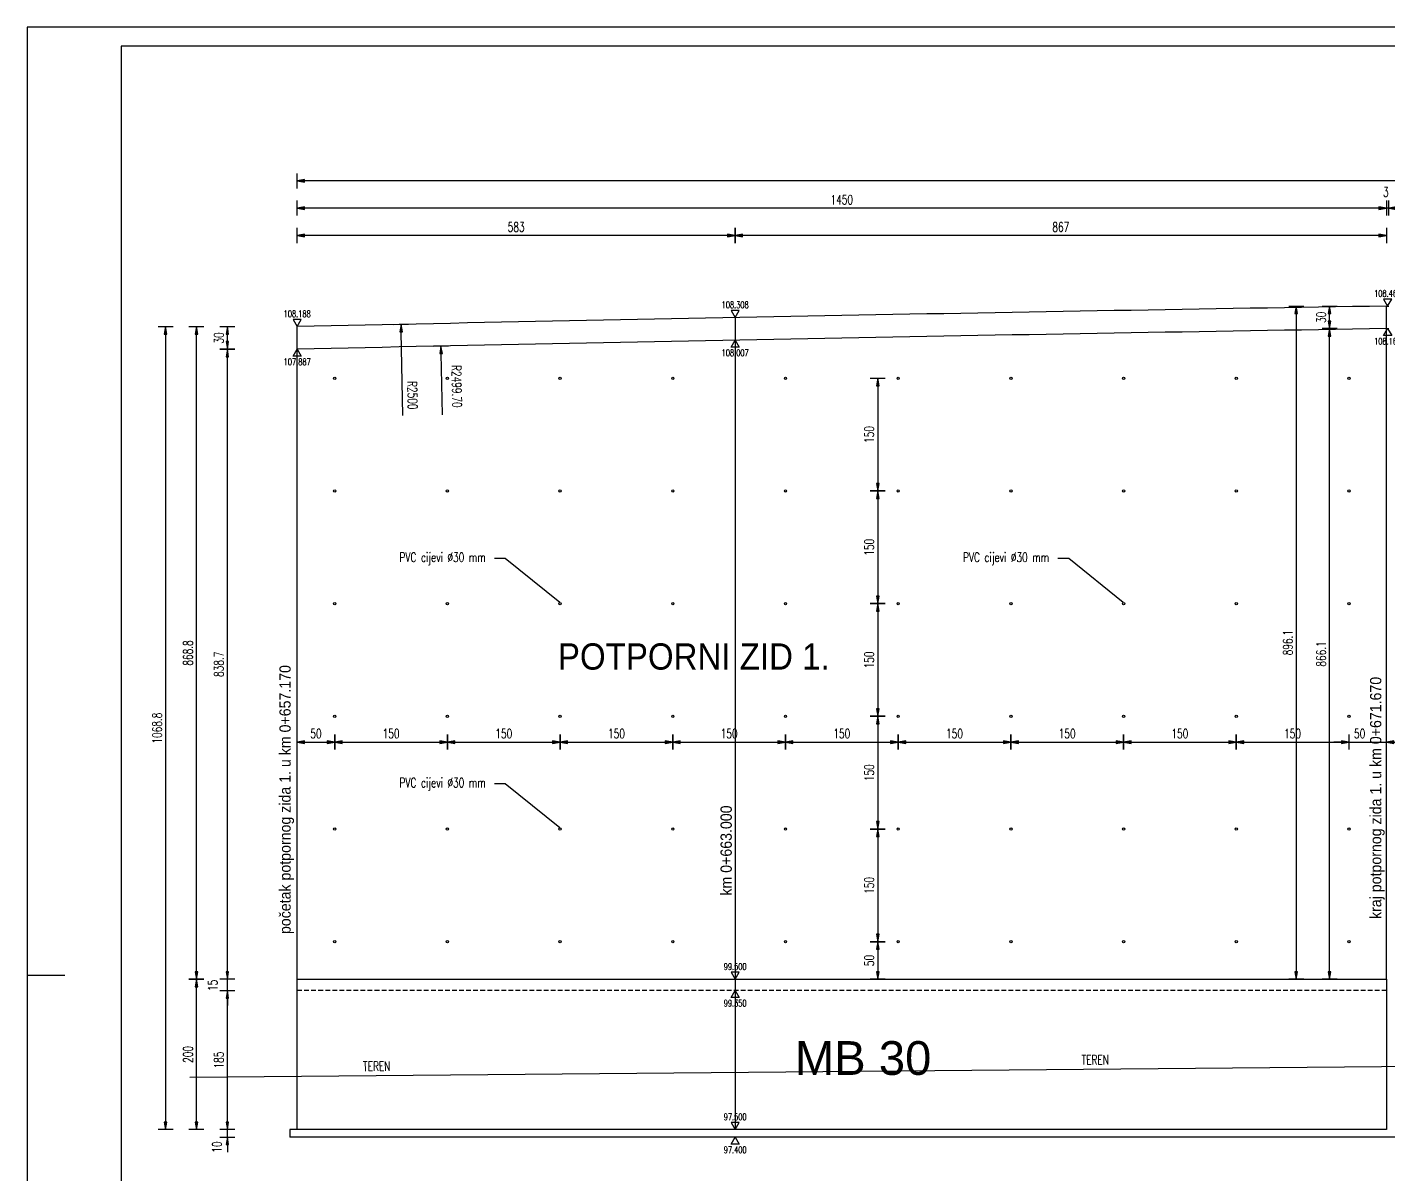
# Model space of a CAD drawing. Extents: x 5880 to 13065, y 60271 to 65757.
# Drawn here: x 5966 to 7778, y 64230 to 65757 of the extents above; entities that cross this region are included whole.
import ezdxf
from ezdxf.enums import TextEntityAlignment as Align

# ---------------------------------------------------------------- set-up
doc = ezdxf.new("R2010")
doc.units = 0
doc.header["$LTSCALE"] = 50
doc.header["$PDMODE"] = 34
doc.header["$PDSIZE"] = 5
doc.linetypes.add('HIDDEN2', pattern=[0.1875, 0.125, -0.0625])
doc.layers.get('DEFPOINTS').update_dxf_attribs({"linetype": 'CONTINUOUS'})
for name, color, linetype in [('BETON', 7, 'CONTINUOUS'), ('BETON TANKO', 40, 'CONTINUOUS'), ('FILE', 8, 'CONTINUOUS'), ('KOTE', 4, 'CONTINUOUS'), ('NEVIDLJIVO', 9, 'HIDDEN2'), ('TANKO', 8, 'CONTINUOUS'), ('TEKST', 7, 'CONTINUOUS')]:
    doc.layers.add(name, color=color, linetype=linetype)
doc.styles.add('KOTE', font='romans.shx', dxfattribs={"width": 0.7})
doc.styles.add('NASLOV', font='ARIAL.TTF')
doc.styles.get("Standard").update_dxf_attribs({"font": 'romans.shx', "width": 0.9})
doc.dimstyles.new('M50', dxfattribs={"dimscale": 100, "dimtxt": 0.125, "dimasz": 0.1, "dimexe": 0.4, "dimexo": 2, "dimgap": 0.05, "dimtad": 1, "dimdec": 1, "dimrnd": 0.01, "dimdsep": 46, "dimtxsty": 'KOTE', "dimblk1": 'S', "dimblk2": 'S', "dimsah": 1, "dimcen": 0.4, "dimdle": 0.4, "dimse1": 1, "dimse2": 1, "dimclrd": 8, "dimclre": 251, "dimclrt": 4, "dimadec": 0, "dimazin": 0, "dimtfac": 1, "dimtdec": 1, "dimtmove": 2, "dimatfit": 3, "dimldrblk": 'S', "dimfxl": 0, "dimtvp": 1, "dimtolj": 1, "dimtzin": 4, "dimarcsym": 0})

# ---------------------------------------------------------------- blocks, each defined once
blk = doc.blocks.new('S')
at = {"layer": 'KOTE', "color": 9}
blk.add_line((0, 1), (0, -1), dxfattribs=at)
blk.add_lwpolyline([(-1, 0.17), (-1, -0.17), (0, 0)], close=True, dxfattribs=at)
at = {"layer": 'KOTE', "color": 9, "linetype": 'ByBlock'}
blk.add_solid([(-1, 0.17), (-1, -0.17), (0, 0)], dxfattribs=at)
blk = doc.blocks.new('*D131')
at = {"layer": 'DEFPOINTS', "color": 0}
for p in [(7775.2, 65516.3), (7775.2, 65385.9), (7778.2, 65386)]:
    blk.add_point(p, dxfattribs=at)
at = {"layer": 'TANKO', "color": 8, "lineweight": -2}
for p, q in [((7765.2, 65516.3), (7755.2, 65516.3)), ((7778.2, 65516.3), (7775.2, 65516.3)), ((7788.2, 65516.3), (7798.2, 65516.3))]:
    blk.add_line(p, q, dxfattribs=at)
at = {"layer": 'TANKO', "color": 8, "lineweight": -2, "xscale": 10, "yscale": 10, "zscale": 10}
blk.add_blockref('S', (7775.2, 65516.3), dxfattribs=at)
at = {"layer": 'TANKO', "color": 8, "lineweight": -2, "xscale": 10, "yscale": 10, "zscale": 10, "rotation": 180}
blk.add_blockref('S', (7778.2, 65516.3), dxfattribs=at)
at = {"layer": 'TANKO', "color": 4, "insert": (7774.4, 65537.8), "char_height": 12.5, "attachment_point": 5, "style": 'KOTE'}
blk.add_mtext('\\A1;3', dxfattribs=at)
blk = doc.blocks.new('*D134')
at = {"layer": 'DEFPOINTS', "color": 0}
for p in [(6325.2, 65516.3), (7775.2, 65385.9), (6325.2, 65358.6)]:
    blk.add_point(p, dxfattribs=at)
at = {"layer": 'TANKO', "color": 8, "lineweight": -2}
blk.add_line((7765.2, 65516.3), (6335.2, 65516.3), dxfattribs=at)
at = {"layer": 'TANKO', "color": 8, "lineweight": -2, "xscale": 10, "yscale": 10, "zscale": 10, "rotation": 180}
blk.add_blockref('S', (6325.2, 65516.3), dxfattribs=at)
at = {"layer": 'TANKO', "color": 8, "lineweight": -2, "xscale": 10, "yscale": 10, "zscale": 10}
blk.add_blockref('S', (7775.2, 65516.3), dxfattribs=at)
at = {"layer": 'TANKO', "color": 4, "insert": (7050.2, 65527.5), "char_height": 12.5, "attachment_point": 5, "style": 'KOTE'}
blk.add_mtext('\\A1;1450', dxfattribs=at)
blk = doc.blocks.new('*D135')
at = {"layer": 'DEFPOINTS', "color": 0}
for p in [(6908.2, 65479.9), (7775.2, 65385.9), (6908.2, 65370.6)]:
    blk.add_point(p, dxfattribs=at)
at = {"layer": 'TANKO', "color": 8, "lineweight": -2}
blk.add_line((7765.2, 65479.9), (6918.2, 65479.9), dxfattribs=at)
at = {"layer": 'TANKO', "color": 8, "lineweight": -2, "xscale": 10, "yscale": 10, "zscale": 10, "rotation": 180}
blk.add_blockref('S', (6908.2, 65479.9), dxfattribs=at)
at = {"layer": 'TANKO', "color": 8, "lineweight": -2, "xscale": 10, "yscale": 10, "zscale": 10}
blk.add_blockref('S', (7775.2, 65479.9), dxfattribs=at)
at = {"layer": 'TANKO', "color": 4, "insert": (7341.7, 65491.2), "char_height": 12.5, "attachment_point": 5, "style": 'KOTE'}
blk.add_mtext('\\A1;867', dxfattribs=at)
blk = doc.blocks.new('*D136')
at = {"layer": 'DEFPOINTS', "color": 0}
for p in [(6325.2, 65479.9), (6325.2, 65358.6), (6908.2, 65370.6)]:
    blk.add_point(p, dxfattribs=at)
at = {"layer": 'TANKO', "color": 8, "lineweight": -2}
blk.add_line((6898.2, 65479.9), (6335.2, 65479.9), dxfattribs=at)
at = {"layer": 'TANKO', "color": 8, "lineweight": -2, "xscale": 10, "yscale": 10, "zscale": 10, "rotation": 180}
blk.add_blockref('S', (6325.2, 65479.9), dxfattribs=at)
at = {"layer": 'TANKO', "color": 8, "lineweight": -2, "xscale": 10, "yscale": 10, "zscale": 10}
blk.add_blockref('S', (6908.2, 65479.9), dxfattribs=at)
at = {"layer": 'TANKO', "color": 4, "insert": (6616.7, 65491.2), "char_height": 12.5, "attachment_point": 5, "style": 'KOTE'}
blk.add_mtext('\\A1;583', dxfattribs=at)
blk = doc.blocks.new('*D137')
at = {"layer": 'DEFPOINTS', "color": 0}
for p in [(6325.2, 65552.6), (11581.2, 65417.8), (6325.2, 65358.6)]:
    blk.add_point(p, dxfattribs=at)
at = {"layer": 'TANKO', "color": 8, "lineweight": -2}
blk.add_line((11571.2, 65552.6), (6335.2, 65552.6), dxfattribs=at)
at = {"layer": 'TANKO', "color": 8, "lineweight": -2, "xscale": 10, "yscale": 10, "zscale": 10, "rotation": 180}
blk.add_blockref('S', (6325.2, 65552.6), dxfattribs=at)
at = {"layer": 'TANKO', "color": 8, "lineweight": -2, "xscale": 10, "yscale": 10, "zscale": 10}
blk.add_blockref('S', (11581.2, 65552.6), dxfattribs=at)
at = {"layer": 'TANKO', "color": 4, "insert": (8953.2, 65563.8), "char_height": 12.5, "attachment_point": 5, "style": 'KOTE'}
blk.add_mtext('\\A1;5256', dxfattribs=at)
blk = doc.blocks.new('GKOT')
at = {"layer": 'TANKO'}
blk.add_lwpolyline([(0, 0), (0.155, 0.268), (-0.155, 0.268)], close=True, dxfattribs=at)
at = {"layer": 'KOTE', "style": 'KOTE', "width": 0.7}
blk.add_attdef('KOTA', text='', height=0.25, dxfattribs=at).set_placement((0, 0.482), align=Align.MIDDLE)
blk = doc.blocks.new('*D138')
at = {"layer": 'DEFPOINTS', "color": 0}
for p in [(6232.3, 64289.9), (6315.2, 64289.9), (6315.2, 64279.9)]:
    blk.add_point(p, dxfattribs=at)
at = {"layer": 'TANKO', "color": 8, "lineweight": -2}
for p, q in [((6232.3, 64299.9), (6232.3, 64309.9)), ((6232.3, 64279.9), (6232.3, 64289.9)), ((6232.3, 64269.9), (6232.3, 64259.9))]:
    blk.add_line(p, q, dxfattribs=at)
at = {"layer": 'TANKO', "color": 8, "lineweight": -2, "xscale": 10, "yscale": 10, "zscale": 10}
for p, rotation in [((6232.3, 64289.9), 270), ((6232.3, 64279.9), 90)]:
    blk.add_blockref('S', p, dxfattribs=dict(at, rotation=rotation))
at = {"layer": 'TANKO', "color": 4, "insert": (6218.4, 64266.5), "char_height": 12.5, "attachment_point": 5, "rotation": 90, "style": 'KOTE'}
blk.add_mtext('\\A1;10', dxfattribs=at)
blk = doc.blocks.new('*D139')
at = {"layer": 'DEFPOINTS', "color": 0}
for p in [(6232.3, 64474.9), (6325.2, 64474.9), (6315.2, 64289.9)]:
    blk.add_point(p, dxfattribs=at)
at = {"layer": 'TANKO', "color": 8, "lineweight": -2}
blk.add_line((6232.3, 64299.9), (6232.3, 64464.9), dxfattribs=at)
at = {"layer": 'TANKO', "color": 8, "lineweight": -2, "xscale": 10, "yscale": 10, "zscale": 10}
for p, rotation in [((6232.3, 64474.9), 90), ((6232.3, 64289.9), 270)]:
    blk.add_blockref('S', p, dxfattribs=dict(at, rotation=rotation))
at = {"layer": 'TANKO', "color": 4, "insert": (6221, 64382.4), "char_height": 12.5, "attachment_point": 5, "rotation": 90, "style": 'KOTE'}
blk.add_mtext('\\A1;185', dxfattribs=at)
blk = doc.blocks.new('*D140')
at = {"layer": 'DEFPOINTS', "color": 0}
for p in [(6232.3, 64489.9), (6325.2, 64489.9), (6325.2, 64474.9)]:
    blk.add_point(p, dxfattribs=at)
at = {"layer": 'TANKO', "color": 8, "lineweight": -2}
for p, q in [((6232.3, 64499.9), (6232.3, 64509.9)), ((6232.3, 64474.9), (6232.3, 64489.9)), ((6232.3, 64464.9), (6232.3, 64454.9))]:
    blk.add_line(p, q, dxfattribs=at)
at = {"layer": 'TANKO', "color": 8, "lineweight": -2, "xscale": 10, "yscale": 10, "zscale": 10}
for p, rotation in [((6232.3, 64489.9), 270), ((6232.3, 64474.9), 90)]:
    blk.add_blockref('S', p, dxfattribs=dict(at, rotation=rotation))
at = {"layer": 'TANKO', "color": 4, "insert": (6212.8, 64481.7), "char_height": 12.5, "attachment_point": 5, "rotation": 90, "style": 'KOTE'}
blk.add_mtext('\\A1;15', dxfattribs=at)
blk = doc.blocks.new('*D141')
at = {"layer": 'DEFPOINTS', "color": 0}
for p in [(6232.3, 65328.6), (6325.2, 65328.6), (6325.2, 64489.9)]:
    blk.add_point(p, dxfattribs=at)
at = {"layer": 'TANKO', "color": 8, "lineweight": -2}
blk.add_line((6232.3, 64499.9), (6232.3, 65318.6), dxfattribs=at)
at = {"layer": 'TANKO', "color": 8, "lineweight": -2, "xscale": 10, "yscale": 10, "zscale": 10}
for p, rotation in [((6232.3, 65328.6), 90), ((6232.3, 64489.9), 270)]:
    blk.add_blockref('S', p, dxfattribs=dict(at, rotation=rotation))
at = {"layer": 'TANKO', "color": 4, "insert": (6221, 64909.2), "char_height": 12.5, "attachment_point": 5, "rotation": 90, "style": 'KOTE'}
blk.add_mtext('\\A1;838.7', dxfattribs=at)
blk = doc.blocks.new('*D142')
at = {"layer": 'DEFPOINTS', "color": 0}
for p in [(6232.3, 65358.6), (6325.2, 65358.6), (6325.2, 65328.6)]:
    blk.add_point(p, dxfattribs=at)
at = {"layer": 'TANKO', "color": 8, "lineweight": -2}
blk.add_line((6232.3, 65338.6), (6232.3, 65348.6), dxfattribs=at)
at = {"layer": 'TANKO', "color": 8, "lineweight": -2, "xscale": 10, "yscale": 10, "zscale": 10}
for p, rotation in [((6232.3, 65358.6), 90), ((6232.3, 65328.6), 270)]:
    blk.add_blockref('S', p, dxfattribs=dict(at, rotation=rotation))
at = {"layer": 'TANKO', "color": 4, "insert": (6221, 65343.6), "char_height": 12.5, "attachment_point": 5, "rotation": 90, "style": 'KOTE'}
blk.add_mtext('\\A1;30', dxfattribs=at)
blk = doc.blocks.new('*D143')
at = {"layer": 'DEFPOINTS', "color": 0}
for p in [(6191.2, 64489.9), (6325.2, 64489.9), (6315.2, 64289.9)]:
    blk.add_point(p, dxfattribs=at)
at = {"layer": 'TANKO', "color": 8, "lineweight": -2}
blk.add_line((6191.2, 64299.9), (6191.2, 64479.9), dxfattribs=at)
at = {"layer": 'TANKO', "color": 8, "lineweight": -2, "xscale": 10, "yscale": 10, "zscale": 10}
for p, rotation in [((6191.2, 64489.9), 90), ((6191.2, 64289.9), 270)]:
    blk.add_blockref('S', p, dxfattribs=dict(at, rotation=rotation))
at = {"layer": 'TANKO', "color": 4, "insert": (6179.9, 64389.9), "char_height": 12.5, "attachment_point": 5, "rotation": 90, "style": 'KOTE'}
blk.add_mtext('\\A1;200', dxfattribs=at)
blk = doc.blocks.new('*D144')
at = {"layer": 'DEFPOINTS', "color": 0}
for p in [(6191.2, 65358.6), (6325.2, 65358.6), (6325.2, 64489.9)]:
    blk.add_point(p, dxfattribs=at)
at = {"layer": 'TANKO', "color": 8, "lineweight": -2}
blk.add_line((6191.2, 64499.9), (6191.2, 65348.6), dxfattribs=at)
at = {"layer": 'TANKO', "color": 8, "lineweight": -2, "xscale": 10, "yscale": 10, "zscale": 10}
for p, rotation in [((6191.2, 65358.6), 90), ((6191.2, 64489.9), 270)]:
    blk.add_blockref('S', p, dxfattribs=dict(at, rotation=rotation))
at = {"layer": 'TANKO', "color": 4, "insert": (6179.9, 64924.2), "char_height": 12.5, "attachment_point": 5, "rotation": 90, "style": 'KOTE'}
blk.add_mtext('\\A1;868.8', dxfattribs=at)
blk = doc.blocks.new('*D145')
at = {"layer": 'DEFPOINTS', "color": 0}
for p in [(6325.2, 65358.6), (6150.1, 64289.9), (6315.2, 64289.9)]:
    blk.add_point(p, dxfattribs=at)
at = {"layer": 'TANKO', "color": 8, "lineweight": -2}
blk.add_line((6150.1, 65348.6), (6150.1, 64299.9), dxfattribs=at)
at = {"layer": 'TANKO', "color": 8, "lineweight": -2, "xscale": 10, "yscale": 10, "zscale": 10}
for p, rotation in [((6150.1, 65358.6), 90), ((6150.1, 64289.9), 270)]:
    blk.add_blockref('S', p, dxfattribs=dict(at, rotation=rotation))
at = {"layer": 'TANKO', "color": 4, "insert": (6138.9, 64824.2), "char_height": 12.5, "attachment_point": 5, "rotation": 90, "style": 'KOTE'}
blk.add_mtext('\\A1;1068.8', dxfattribs=at)
blk = doc.blocks.new('*D146')
at = {"layer": 'DEFPOINTS', "color": 0}
for p in [(7699.4, 65355.9), (7775.2, 65355.9), (7775.2, 64489.9)]:
    blk.add_point(p, dxfattribs=at)
at = {"layer": 'TANKO', "color": 8, "lineweight": -2}
blk.add_line((7699.4, 64499.9), (7699.4, 65345.9), dxfattribs=at)
at = {"layer": 'TANKO', "color": 8, "lineweight": -2, "xscale": 10, "yscale": 10, "zscale": 10}
for p, rotation in [((7699.4, 65355.9), 90), ((7699.4, 64489.9), 270)]:
    blk.add_blockref('S', p, dxfattribs=dict(at, rotation=rotation))
at = {"layer": 'TANKO', "color": 4, "insert": (7688.2, 64922.9), "char_height": 12.5, "attachment_point": 5, "rotation": 90, "style": 'KOTE'}
blk.add_mtext('\\A1;866.1', dxfattribs=at)
blk = doc.blocks.new('*D147')
at = {"layer": 'DEFPOINTS', "color": 0}
for p in [(7699.4, 65385.9), (7775.2, 65385.9), (7775.2, 65355.9)]:
    blk.add_point(p, dxfattribs=at)
at = {"layer": 'TANKO', "color": 8, "lineweight": -2}
blk.add_line((7699.4, 65365.9), (7699.4, 65375.9), dxfattribs=at)
at = {"layer": 'TANKO', "color": 8, "lineweight": -2, "xscale": 10, "yscale": 10, "zscale": 10}
for p, rotation in [((7699.4, 65385.9), 90), ((7699.4, 65355.9), 270)]:
    blk.add_blockref('S', p, dxfattribs=dict(at, rotation=rotation))
at = {"layer": 'TANKO', "color": 4, "insert": (7688.2, 65370.9), "char_height": 12.5, "attachment_point": 5, "rotation": 90, "style": 'KOTE'}
blk.add_mtext('\\A1;30', dxfattribs=at)
blk = doc.blocks.new('*D148')
at = {"layer": 'DEFPOINTS', "color": 0}
for p in [(7775.2, 65385.9), (7655.1, 64489.9), (7775.2, 64489.9)]:
    blk.add_point(p, dxfattribs=at)
at = {"layer": 'TANKO', "color": 8, "lineweight": -2}
blk.add_line((7655.1, 65375.9), (7655.1, 64499.9), dxfattribs=at)
at = {"layer": 'TANKO', "color": 8, "lineweight": -2, "xscale": 10, "yscale": 10, "zscale": 10}
for p, rotation in [((7655.1, 65385.9), 90), ((7655.1, 64489.9), 270)]:
    blk.add_blockref('S', p, dxfattribs=dict(at, rotation=rotation))
at = {"layer": 'TANKO', "color": 4, "insert": (7643.8, 64937.9), "char_height": 12.5, "attachment_point": 5, "rotation": 90, "style": 'KOTE'}
blk.add_mtext('\\A1;896.1', dxfattribs=at)
blk = doc.blocks.new('dKOT')
at = {"layer": 'TANKO'}
blk.add_lwpolyline([(0, 0), (0.155, -0.268), (-0.155, -0.268)], close=True, dxfattribs=at)
at = {"layer": 'KOTE', "style": 'KOTE', "width": 0.7}
blk.add_attdef('KOTA', text='', height=0.25, dxfattribs=at).set_placement((0, -0.482), align=Align.MIDDLE)
blk = doc.blocks.new('*D616')
at = {"layer": 'DEFPOINTS', "color": 0}
for p in [(7123.7, 65289.9), (7098, 65139.9), (7123.7, 65139.9)]:
    blk.add_point(p, dxfattribs=at)
at = {"layer": 'TANKO', "color": 8, "lineweight": -2}
blk.add_line((7098, 65279.9), (7098, 65149.9), dxfattribs=at)
at = {"layer": 'TANKO', "color": 8, "lineweight": -2, "xscale": 10, "yscale": 10, "zscale": 10}
for p, rotation in [((7098, 65289.9), 90), ((7098, 65139.9), 270)]:
    blk.add_blockref('S', p, dxfattribs=dict(at, rotation=rotation))
at = {"layer": 'TANKO', "color": 4, "insert": (7086.7, 65214.9), "char_height": 12.5, "attachment_point": 5, "rotation": 90, "style": 'KOTE'}
blk.add_mtext('\\A1;150', dxfattribs=at)
blk = doc.blocks.new('*D617')
at = {"layer": 'DEFPOINTS', "color": 0}
for p in [(7123.7, 65139.9), (7098, 64989.9), (7123.7, 64989.9)]:
    blk.add_point(p, dxfattribs=at)
at = {"layer": 'TANKO', "color": 8, "lineweight": -2}
blk.add_line((7098, 65129.9), (7098, 64999.9), dxfattribs=at)
at = {"layer": 'TANKO', "color": 8, "lineweight": -2, "xscale": 10, "yscale": 10, "zscale": 10}
for p, rotation in [((7098, 65139.9), 90), ((7098, 64989.9), 270)]:
    blk.add_blockref('S', p, dxfattribs=dict(at, rotation=rotation))
at = {"layer": 'TANKO', "color": 4, "insert": (7086.7, 65064.9), "char_height": 12.5, "attachment_point": 5, "rotation": 90, "style": 'KOTE'}
blk.add_mtext('\\A1;150', dxfattribs=at)
blk = doc.blocks.new('*D618')
at = {"layer": 'DEFPOINTS', "color": 0}
for p in [(7123.7, 64989.9), (7098, 64839.9), (7123.7, 64839.9)]:
    blk.add_point(p, dxfattribs=at)
at = {"layer": 'TANKO', "color": 8, "lineweight": -2}
blk.add_line((7098, 64979.9), (7098, 64849.9), dxfattribs=at)
at = {"layer": 'TANKO', "color": 8, "lineweight": -2, "xscale": 10, "yscale": 10, "zscale": 10}
for p, rotation in [((7098, 64989.9), 90), ((7098, 64839.9), 270)]:
    blk.add_blockref('S', p, dxfattribs=dict(at, rotation=rotation))
at = {"layer": 'TANKO', "color": 4, "insert": (7086.7, 64914.9), "char_height": 12.5, "attachment_point": 5, "rotation": 90, "style": 'KOTE'}
blk.add_mtext('\\A1;150', dxfattribs=at)
blk = doc.blocks.new('*D619')
at = {"layer": 'DEFPOINTS', "color": 0}
for p in [(7123.7, 64839.9), (7098, 64689.9), (7123.7, 64689.9)]:
    blk.add_point(p, dxfattribs=at)
at = {"layer": 'TANKO', "color": 8, "lineweight": -2}
blk.add_line((7098, 64829.9), (7098, 64699.9), dxfattribs=at)
at = {"layer": 'TANKO', "color": 8, "lineweight": -2, "xscale": 10, "yscale": 10, "zscale": 10}
for p, rotation in [((7098, 64839.9), 90), ((7098, 64689.9), 270)]:
    blk.add_blockref('S', p, dxfattribs=dict(at, rotation=rotation))
at = {"layer": 'TANKO', "color": 4, "insert": (7086.7, 64764.9), "char_height": 12.5, "attachment_point": 5, "rotation": 90, "style": 'KOTE'}
blk.add_mtext('\\A1;150', dxfattribs=at)
blk = doc.blocks.new('*D620')
at = {"layer": 'DEFPOINTS', "color": 0}
for p in [(7123.7, 64689.9), (7098, 64539.9), (7123.7, 64539.9)]:
    blk.add_point(p, dxfattribs=at)
at = {"layer": 'TANKO', "color": 8, "lineweight": -2}
blk.add_line((7098, 64679.9), (7098, 64549.9), dxfattribs=at)
at = {"layer": 'TANKO', "color": 8, "lineweight": -2, "xscale": 10, "yscale": 10, "zscale": 10}
for p, rotation in [((7098, 64689.9), 90), ((7098, 64539.9), 270)]:
    blk.add_blockref('S', p, dxfattribs=dict(at, rotation=rotation))
at = {"layer": 'TANKO', "color": 4, "insert": (7086.7, 64614.9), "char_height": 12.5, "attachment_point": 5, "rotation": 90, "style": 'KOTE'}
blk.add_mtext('\\A1;150', dxfattribs=at)
blk = doc.blocks.new('*D621')
at = {"layer": 'DEFPOINTS', "color": 0}
for p in [(7123.7, 64539.9), (7098, 64489.9), (7123.7, 64489.9)]:
    blk.add_point(p, dxfattribs=at)
at = {"layer": 'TANKO', "color": 8, "lineweight": -2}
blk.add_line((7098, 64529.9), (7098, 64499.9), dxfattribs=at)
at = {"layer": 'TANKO', "color": 8, "lineweight": -2, "xscale": 10, "yscale": 10, "zscale": 10}
for p, rotation in [((7098, 64539.9), 90), ((7098, 64489.9), 270)]:
    blk.add_blockref('S', p, dxfattribs=dict(at, rotation=rotation))
at = {"layer": 'TANKO', "color": 4, "insert": (7086.7, 64514.9), "char_height": 12.5, "attachment_point": 5, "rotation": 90, "style": 'KOTE'}
blk.add_mtext('\\A1;50', dxfattribs=at)
blk = doc.blocks.new('*D622')
at = {"layer": 'DEFPOINTS', "color": 0}
for p in [(6375.2, 64838.4), (6325.2, 64826.6), (6375.2, 64805.6)]:
    blk.add_point(p, dxfattribs=at)
at = {"layer": 'TANKO', "color": 8, "lineweight": -2}
blk.add_line((6335.2, 64805.6), (6365.2, 64805.6), dxfattribs=at)
at = {"layer": 'TANKO', "color": 8, "lineweight": -2, "xscale": 10, "yscale": 10, "zscale": 10, "rotation": 180}
blk.add_blockref('S', (6325.2, 64805.6), dxfattribs=at)
at = {"layer": 'TANKO', "color": 8, "lineweight": -2, "xscale": 10, "yscale": 10, "zscale": 10}
blk.add_blockref('S', (6375.2, 64805.6), dxfattribs=at)
at = {"layer": 'TANKO', "color": 4, "insert": (6350.2, 64816.9), "char_height": 12.5, "attachment_point": 5, "style": 'KOTE'}
blk.add_mtext('\\A1;50', dxfattribs=at)
blk = doc.blocks.new('*D623')
at = {"layer": 'DEFPOINTS', "color": 0}
for p in [(6375.2, 64838.4), (6525.2, 64838.4), (6525.2, 64805.6)]:
    blk.add_point(p, dxfattribs=at)
at = {"layer": 'TANKO', "color": 8, "lineweight": -2}
blk.add_line((6385.2, 64805.6), (6515.2, 64805.6), dxfattribs=at)
at = {"layer": 'TANKO', "color": 8, "lineweight": -2, "xscale": 10, "yscale": 10, "zscale": 10, "rotation": 180}
blk.add_blockref('S', (6375.2, 64805.6), dxfattribs=at)
at = {"layer": 'TANKO', "color": 8, "lineweight": -2, "xscale": 10, "yscale": 10, "zscale": 10}
blk.add_blockref('S', (6525.2, 64805.6), dxfattribs=at)
at = {"layer": 'TANKO', "color": 4, "insert": (6450.2, 64816.9), "char_height": 12.5, "attachment_point": 5, "style": 'KOTE'}
blk.add_mtext('\\A1;150', dxfattribs=at)
blk = doc.blocks.new('*D624')
at = {"layer": 'DEFPOINTS', "color": 0}
for p in [(6525.2, 64838.4), (6675.2, 64838.4), (6675.2, 64805.6)]:
    blk.add_point(p, dxfattribs=at)
at = {"layer": 'TANKO', "color": 8, "lineweight": -2}
blk.add_line((6535.2, 64805.6), (6665.2, 64805.6), dxfattribs=at)
at = {"layer": 'TANKO', "color": 8, "lineweight": -2, "xscale": 10, "yscale": 10, "zscale": 10, "rotation": 180}
blk.add_blockref('S', (6525.2, 64805.6), dxfattribs=at)
at = {"layer": 'TANKO', "color": 8, "lineweight": -2, "xscale": 10, "yscale": 10, "zscale": 10}
blk.add_blockref('S', (6675.2, 64805.6), dxfattribs=at)
at = {"layer": 'TANKO', "color": 4, "insert": (6600.2, 64816.9), "char_height": 12.5, "attachment_point": 5, "style": 'KOTE'}
blk.add_mtext('\\A1;150', dxfattribs=at)
blk = doc.blocks.new('*D625')
at = {"layer": 'DEFPOINTS', "color": 0}
for p in [(6675.2, 64838.4), (6825.2, 64838.4), (6825.2, 64805.6)]:
    blk.add_point(p, dxfattribs=at)
at = {"layer": 'TANKO', "color": 8, "lineweight": -2}
blk.add_line((6685.2, 64805.6), (6815.2, 64805.6), dxfattribs=at)
at = {"layer": 'TANKO', "color": 8, "lineweight": -2, "xscale": 10, "yscale": 10, "zscale": 10, "rotation": 180}
blk.add_blockref('S', (6675.2, 64805.6), dxfattribs=at)
at = {"layer": 'TANKO', "color": 8, "lineweight": -2, "xscale": 10, "yscale": 10, "zscale": 10}
blk.add_blockref('S', (6825.2, 64805.6), dxfattribs=at)
at = {"layer": 'TANKO', "color": 4, "insert": (6750.2, 64816.9), "char_height": 12.5, "attachment_point": 5, "style": 'KOTE'}
blk.add_mtext('\\A1;150', dxfattribs=at)
blk = doc.blocks.new('*D626')
at = {"layer": 'DEFPOINTS', "color": 0}
for p in [(6825.2, 64838.4), (6975.2, 64838.4), (6975.2, 64805.6)]:
    blk.add_point(p, dxfattribs=at)
at = {"layer": 'TANKO', "color": 8, "lineweight": -2}
blk.add_line((6835.2, 64805.6), (6965.2, 64805.6), dxfattribs=at)
at = {"layer": 'TANKO', "color": 8, "lineweight": -2, "xscale": 10, "yscale": 10, "zscale": 10, "rotation": 180}
blk.add_blockref('S', (6825.2, 64805.6), dxfattribs=at)
at = {"layer": 'TANKO', "color": 8, "lineweight": -2, "xscale": 10, "yscale": 10, "zscale": 10}
blk.add_blockref('S', (6975.2, 64805.6), dxfattribs=at)
at = {"layer": 'TANKO', "color": 4, "insert": (6900.2, 64816.9), "char_height": 12.5, "attachment_point": 5, "style": 'KOTE'}
blk.add_mtext('\\A1;150', dxfattribs=at)
blk = doc.blocks.new('*D627')
at = {"layer": 'DEFPOINTS', "color": 0}
for p in [(6975.2, 64838.4), (7125.2, 64838.4), (7125.2, 64805.6)]:
    blk.add_point(p, dxfattribs=at)
at = {"layer": 'TANKO', "color": 8, "lineweight": -2}
blk.add_line((6985.2, 64805.6), (7115.2, 64805.6), dxfattribs=at)
at = {"layer": 'TANKO', "color": 8, "lineweight": -2, "xscale": 10, "yscale": 10, "zscale": 10, "rotation": 180}
blk.add_blockref('S', (6975.2, 64805.6), dxfattribs=at)
at = {"layer": 'TANKO', "color": 8, "lineweight": -2, "xscale": 10, "yscale": 10, "zscale": 10}
blk.add_blockref('S', (7125.2, 64805.6), dxfattribs=at)
at = {"layer": 'TANKO', "color": 4, "insert": (7050.2, 64816.9), "char_height": 12.5, "attachment_point": 5, "style": 'KOTE'}
blk.add_mtext('\\A1;150', dxfattribs=at)
blk = doc.blocks.new('*D628')
at = {"layer": 'DEFPOINTS', "color": 0}
for p in [(7125.2, 64838.4), (7275.2, 64838.4), (7275.2, 64805.6)]:
    blk.add_point(p, dxfattribs=at)
at = {"layer": 'TANKO', "color": 8, "lineweight": -2}
blk.add_line((7135.2, 64805.6), (7265.2, 64805.6), dxfattribs=at)
at = {"layer": 'TANKO', "color": 8, "lineweight": -2, "xscale": 10, "yscale": 10, "zscale": 10, "rotation": 180}
blk.add_blockref('S', (7125.2, 64805.6), dxfattribs=at)
at = {"layer": 'TANKO', "color": 8, "lineweight": -2, "xscale": 10, "yscale": 10, "zscale": 10}
blk.add_blockref('S', (7275.2, 64805.6), dxfattribs=at)
at = {"layer": 'TANKO', "color": 4, "insert": (7200.2, 64816.9), "char_height": 12.5, "attachment_point": 5, "style": 'KOTE'}
blk.add_mtext('\\A1;150', dxfattribs=at)
blk = doc.blocks.new('*D629')
at = {"layer": 'DEFPOINTS', "color": 0}
for p in [(7275.2, 64838.4), (7425.2, 64838.4), (7425.2, 64805.6)]:
    blk.add_point(p, dxfattribs=at)
at = {"layer": 'TANKO', "color": 8, "lineweight": -2}
blk.add_line((7285.2, 64805.6), (7415.2, 64805.6), dxfattribs=at)
at = {"layer": 'TANKO', "color": 8, "lineweight": -2, "xscale": 10, "yscale": 10, "zscale": 10, "rotation": 180}
blk.add_blockref('S', (7275.2, 64805.6), dxfattribs=at)
at = {"layer": 'TANKO', "color": 8, "lineweight": -2, "xscale": 10, "yscale": 10, "zscale": 10}
blk.add_blockref('S', (7425.2, 64805.6), dxfattribs=at)
at = {"layer": 'TANKO', "color": 4, "insert": (7350.2, 64816.9), "char_height": 12.5, "attachment_point": 5, "style": 'KOTE'}
blk.add_mtext('\\A1;150', dxfattribs=at)
blk = doc.blocks.new('*D630')
at = {"layer": 'DEFPOINTS', "color": 0}
for p in [(7425.2, 64838.4), (7575.2, 64838.4), (7575.2, 64805.6)]:
    blk.add_point(p, dxfattribs=at)
at = {"layer": 'TANKO', "color": 8, "lineweight": -2}
blk.add_line((7435.2, 64805.6), (7565.2, 64805.6), dxfattribs=at)
at = {"layer": 'TANKO', "color": 8, "lineweight": -2, "xscale": 10, "yscale": 10, "zscale": 10, "rotation": 180}
blk.add_blockref('S', (7425.2, 64805.6), dxfattribs=at)
at = {"layer": 'TANKO', "color": 8, "lineweight": -2, "xscale": 10, "yscale": 10, "zscale": 10}
blk.add_blockref('S', (7575.2, 64805.6), dxfattribs=at)
at = {"layer": 'TANKO', "color": 4, "insert": (7500.2, 64816.9), "char_height": 12.5, "attachment_point": 5, "style": 'KOTE'}
blk.add_mtext('\\A1;150', dxfattribs=at)
blk = doc.blocks.new('*D631')
at = {"layer": 'DEFPOINTS', "color": 0}
for p in [(7575.2, 64838.4), (7725.2, 64838.4), (7725.2, 64805.6)]:
    blk.add_point(p, dxfattribs=at)
at = {"layer": 'TANKO', "color": 8, "lineweight": -2}
blk.add_line((7585.2, 64805.6), (7715.2, 64805.6), dxfattribs=at)
at = {"layer": 'TANKO', "color": 8, "lineweight": -2, "xscale": 10, "yscale": 10, "zscale": 10, "rotation": 180}
blk.add_blockref('S', (7575.2, 64805.6), dxfattribs=at)
at = {"layer": 'TANKO', "color": 8, "lineweight": -2, "xscale": 10, "yscale": 10, "zscale": 10}
blk.add_blockref('S', (7725.2, 64805.6), dxfattribs=at)
at = {"layer": 'TANKO', "color": 4, "insert": (7650.2, 64816.9), "char_height": 12.5, "attachment_point": 5, "style": 'KOTE'}
blk.add_mtext('\\A1;150', dxfattribs=at)
blk = doc.blocks.new('*D632')
at = {"layer": 'DEFPOINTS', "color": 0}
for p in [(7725.2, 64838.4), (7775.2, 64824.7), (7775.2, 64805.6)]:
    blk.add_point(p, dxfattribs=at)
at = {"layer": 'TANKO', "color": 8, "lineweight": -2}
for p, q in [((7715.2, 64805.6), (7705.2, 64805.6)), ((7725.2, 64805.6), (7775.2, 64805.6)), ((7785.2, 64805.6), (7795.2, 64805.6))]:
    blk.add_line(p, q, dxfattribs=at)
at = {"layer": 'TANKO', "color": 8, "lineweight": -2, "xscale": 10, "yscale": 10, "zscale": 10}
blk.add_blockref('S', (7725.2, 64805.6), dxfattribs=at)
at = {"layer": 'TANKO', "color": 8, "lineweight": -2, "xscale": 10, "yscale": 10, "zscale": 10, "rotation": 180}
blk.add_blockref('S', (7775.2, 64805.6), dxfattribs=at)
at = {"layer": 'TANKO', "color": 4, "insert": (7739.5, 64816.9), "char_height": 12.5, "attachment_point": 5, "style": 'KOTE'}
blk.add_mtext('\\A1;50', dxfattribs=at)

msp = doc.modelspace()

# ---------------------------------------------------------------- linework, layer by layer
at = {"layer": 'BETON'}
for p, q in [((7775.25, 64489.86), (7775.25, 65385.93)), ((6325.24, 64489.86), (6325.24, 65358.61))]:
    msp.add_line(p, q, dxfattribs=at)
at = {"layer": 'BETON', "color": 84}
msp.add_line((6182.24, 64359.67), (10020.25, 64394), dxfattribs=at)
at = {"layer": 'BETON'}
for points in [[(5965.91, 63020.31), (13065.28, 63020.31), (13065.28, 65757.1), (5965.91, 65757.1)], [(6090.91, 63045.31), (13040.28, 63045.31), (13040.28, 65732.1), (6090.91, 65732.1)], [(7775.25, 64289.86), (6325.24, 64289.86), (6325.24, 64489.86), (7775.25, 64489.86)]]:
    msp.add_lwpolyline(points, close=True, dxfattribs=at)
for centre, radius, start, end in [((11756.36, -184405.52), 249823.17, 90.9130922, 91.2456998), ((11755.78, -184377.06), 249764.7, 90.9131725, 91.245858)]:
    msp.add_arc(centre, radius, start, end, dxfattribs=at)
at = {"layer": 'BETON TANKO'}
for p, q in [((6325.24, 64289.86), (6315.24, 64289.86)), ((6315.24, 64289.86), (6315.24, 64279.86)), ((11581.25, 64279.86), (6315.24, 64279.86))]:
    msp.add_line(p, q, dxfattribs=at)
at = {"layer": 'FILE'}
msp.add_line((5965.91, 64495.31), (6015.91, 64495.31), dxfattribs=at)
at = {"layer": 'NEVIDLJIVO'}
msp.add_line((7775.25, 64474.86), (6325.24, 64474.86), dxfattribs=at)
at = {"layer": 'TANKO'}
for p, q in [((7775.23, 65385.93), (7778.25, 65385.98)), ((6908.24, 65370.61), (6908.24, 64289.86)), ((7775.23, 65355.93), (7778.25, 65355.98)), ((6602.2, 65049.89), (6587.69, 65049.89)), ((6674.8, 64991.29), (6602.2, 65049.89)), ((7352.2, 65049.89), (7337.69, 65049.89)), ((7424.8, 64991.29), (7352.2, 65049.89)), ((6602.2, 64749.89), (6587.69, 64749.89)), ((6674.8, 64691.29), (6602.2, 64749.89))]:
    msp.add_line(p, q, dxfattribs=at)
at = {"layer": 'TANKO', "color": 8}
for p, q in [((6466.05, 65240.27), (6463.69, 65351.58)), ((6518.55, 65241.39), (6516.84, 65322.7))]:
    msp.add_line(p, q, dxfattribs=at)
at = {"layer": 'TANKO'}
for centre in [(6375.24, 65289.86), (6525.24, 65289.86), (6675.24, 65289.86), (6825.24, 65289.86), (6975.24, 65289.86), (7125.24, 65289.86), (7275.24, 65289.86), (7425.24, 65289.86), (7575.24, 65289.86), (7725.24, 65289.86), (6375.24, 65139.86), (6525.24, 65139.86), (6675.24, 65139.86), (6825.24, 65139.86), (6975.24, 65139.86), (7125.24, 65139.86), (7275.24, 65139.86), (7425.24, 65139.86), (7575.24, 65139.86), (7725.24, 65139.86), (6375.24, 64989.86), (6525.24, 64989.86), (6675.24, 64989.86), (6825.24, 64989.86), (6975.24, 64989.86), (7125.24, 64989.86), (7275.24, 64989.86), (7425.24, 64989.86), (7575.24, 64989.86), (7725.24, 64989.86), (6375.24, 64839.86), (6525.24, 64839.86), (6675.24, 64839.86), (6825.24, 64839.86), (6975.24, 64839.86), (7125.24, 64839.86), (7275.24, 64839.86), (7425.24, 64839.86), (7575.24, 64839.86), (7725.24, 64839.86), (6375.24, 64689.86), (6525.24, 64689.86), (6675.24, 64689.86), (6825.24, 64689.86), (6975.24, 64689.86), (7125.24, 64689.86), (7275.24, 64689.86), (7425.24, 64689.86), (7575.24, 64689.86), (7725.24, 64689.86), (6375.24, 64539.86), (6525.24, 64539.86), (6675.24, 64539.86), (6825.24, 64539.86), (6975.24, 64539.86), (7125.24, 64539.86), (7275.24, 64539.86), (7425.24, 64539.86), (7575.24, 64539.86), (7725.24, 64539.86)]:
    msp.add_circle(centre, 1.5, dxfattribs=at)

# ---------------------------------------------------------------- block references
at = {"layer": 'TANKO', "xscale": 35, "yscale": 35, "zscale": 35}
for name, p, values in [('GKOT', (7776.74, 65385.96), {'KOTA': '108.461'}), ('GKOT', (6908.24, 65370.61), {'KOTA': '108.308'}), ('GKOT', (6325.24, 65358.61), {'KOTA': '108.188'}), ('dKOT', (7776.74, 65355.95), {'KOTA': '108.161'}), ('dKOT', (6325.24, 65328.6), {'KOTA': '107.887'}), ('GKOT', (6908.24, 64489.86), {'KOTA': '99.500'}), ('GKOT', (6908.24, 64289.86), {'KOTA': '97.500'})]:
    msp.add_blockref(name, p, dxfattribs=at).add_auto_attribs(values)
at = {"layer": 'TANKO', "color": 8, "xscale": 10, "yscale": 10, "zscale": 10}
for p, rotation in [((6463.48, 65361.58), 91.21395769731438), ((6516.63, 65332.69), 91.2019179994536)]:
    msp.add_blockref('S', p, dxfattribs=dict(at, rotation=rotation))
at = {"layer": 'TANKO'}
ref = msp.add_blockref('GKOT', (6908.24, 65340.6), dxfattribs=dict(at, xscale=-35, yscale=35, zscale=35, rotation=180))
ref.add_attrib('KOTA', '108.007', dxfattribs={"layer": 'KOTE', "height": 8.75, "style": 'KOTE', "width": 0.7}).set_placement((6908.24, 65323.74), align=Align.MIDDLE)
ref = msp.add_blockref('GKOT', (6908.24, 64474.86), dxfattribs=dict(at, xscale=-35, yscale=35, zscale=35, rotation=180))
ref.add_attrib('KOTA', '99.350', dxfattribs={"layer": 'KOTE', "height": 8.75, "style": 'KOTE', "width": 0.7}).set_placement((6908.24, 64457.99), align=Align.MIDDLE)
ref = msp.add_blockref('GKOT', (6908.24, 64279.86), dxfattribs=dict(at, xscale=-35, yscale=35, zscale=35, rotation=180))
ref.add_attrib('KOTA', '97.400', dxfattribs={"layer": 'KOTE', "height": 8.75, "style": 'KOTE', "width": 0.7}).set_placement((6908.24, 64262.99), align=Align.MIDDLE)

# ---------------------------------------------------------------- texts
at = {"layer": 'KOTE', "style": 'KOTE', "width": 0.7}
for p in [(6518.86, 65049.79), (7268.86, 65049.79), (6518.86, 64749.79)]:
    msp.add_text('PVC cijevi %%c30 mm', height=12.5, dxfattribs=at).set_placement(p, align=Align.MIDDLE)
for p in [(6431.16, 64374.18), (7387.68, 64382.76)]:
    msp.add_text('TEREN', height=12.5, rotation=0.51253, dxfattribs=at).set_placement(p, align=Align.MIDDLE)
at = {"layer": 'TANKO', "color": 4, "char_height": 12.5, "attachment_point": 5, "rotation": 271, "style": 'KOTE'}
for s, insert in [('R2499.70', (6537.61, 65279.15)), ('R2500', (6478.72, 65267.24))]:
    msp.add_mtext(s, dxfattribs=dict(at, insert=insert))
at = {"layer": 'TEKST', "style": 'NASLOV'}
msp.add_text('MB 30', height=45, dxfattribs=at).set_placement((7078.55, 64385.1), align=Align.MIDDLE)
at = {"layer": 'TEKST', "insert": (6853.19, 64919.3), "char_height": 35, "attachment_point": 5}
msp.add_mtext('{\\fArial|b0|i0|c238|p34;POTPORNI ZID 1.}', dxfattribs=at)
at = {"layer": 'TEKST', "char_height": 15, "attachment_point": 5, "rotation": 90}
for s, insert in [('{\\fArial|b0|i0|c238|p34;početak potpornog zida 1. u km 0+657.170}', (6311.34, 64729.11)), ('{\\fArial|b0|i0|c238|p34;kraj potpornog zida 1. u km 0+671.670}', (7763.07, 64731.3)), ('{\\fArial|b0|i0|c238|p34;km 0+663.000}', (6896.35, 64661.26))]:
    msp.add_mtext(s, dxfattribs=dict(at, insert=insert))

# ---------------------------------------------------------------- dimensions: what is measured, and where the dimension line sits
at = {"layer": 'TANKO'}
for base, p1, p2, picture, middle in [((6325.24, 65552.58), (11581.25, 65417.81), (6325.24, 65358.61), '*D137', (8953.25, 65563.83)), ((6325.24, 65516.26), (7775.23, 65385.93), (6325.24, 65358.61), '*D134', (7050.24, 65527.51)), ((6325.24, 65479.94), (6908.24, 65370.61), (6325.24, 65358.61), '*D136', (6616.74, 65491.19)), ((6908.24, 65479.94), (7775.23, 65385.93), (6908.24, 65370.61), '*D135', (7341.74, 65491.19)), ((6375.24, 64805.63), (6325.24, 64826.6), (6375.24, 64838.36), '*D622', (6350.24, 64816.88)), ((6525.24, 64805.63), (6375.24, 64838.36), (6525.24, 64838.36), '*D623', (6450.24, 64816.88)), ((6675.24, 64805.63), (6525.24, 64838.36), (6675.24, 64838.36), '*D624', (6600.24, 64816.88)), ((6825.24, 64805.63), (6675.24, 64838.36), (6825.24, 64838.36), '*D625', (6750.24, 64816.88)), ((6975.24, 64805.63), (6825.24, 64838.36), (6975.24, 64838.36), '*D626', (6900.24, 64816.88)), ((7125.24, 64805.63), (6975.24, 64838.36), (7125.24, 64838.36), '*D627', (7050.24, 64816.88)), ((7275.24, 64805.63), (7125.24, 64838.36), (7275.24, 64838.36), '*D628', (7200.24, 64816.88)), ((7425.24, 64805.63), (7275.24, 64838.36), (7425.24, 64838.36), '*D629', (7350.24, 64816.88)), ((7575.24, 64805.63), (7425.24, 64838.36), (7575.24, 64838.36), '*D630', (7500.24, 64816.88)), ((7725.24, 64805.63), (7575.24, 64838.36), (7725.24, 64838.36), '*D631', (7650.24, 64816.88))]:
    dim = msp.add_linear_dim(base=base, p1=p1, p2=p2, dimstyle='M50', dxfattribs=at)
    dim.commit()
    dim.dimension.update_dxf_attribs({"geometry": picture, "text_midpoint": middle})
for base, p1, p2, picture, middle in [((7775.23, 65516.26), (7778.25, 65385.98), (7775.23, 65385.93), '*D131', (7774.42, 65537.8)), ((7775.25, 64805.63), (7725.24, 64838.36), (7775.25, 64824.73), '*D632', (7739.49, 64816.88))]:
    dim = msp.add_linear_dim(base=base, p1=p1, p2=p2, dimstyle='M50', dxfattribs=at)
    dim.commit()
    dim.dimension.update_dxf_attribs({"geometry": picture, "text_midpoint": middle, "dimtype": 160})
for base, p1, p2, picture, middle in [((7655.06, 64489.86), (7775.23, 65385.93), (7775.25, 64489.86), '*D148', (7643.81, 64937.89)), ((7699.43, 65385.93), (7775.23, 65355.93), (7775.23, 65385.93), '*D147', (7688.18, 65370.93)), ((6150.1161, 64289.8559), (6325.2448, 65358.6118), (6315.2448, 64289.8559), '*D145', (6138.8661, 64824.2339)), ((6191.1609, 65358.6118), (6325.2448, 64489.8552), (6325.2448, 65358.6118), '*D144', (6179.9109, 64924.2335)), ((6232.27, 65358.61), (6325.24, 65328.6), (6325.24, 65358.61), '*D142', (6221.02, 65343.61)), ((7699.43, 65355.93), (7775.25, 64489.86), (7775.23, 65355.93), '*D146', (7688.18, 64922.89)), ((6232.27, 65328.6), (6325.24, 64489.86), (6325.24, 65328.6), '*D141', (6221.02, 64909.23)), ((7097.97, 65139.86), (7123.74, 65289.86), (7123.74, 65139.86), '*D616', (7086.72, 65214.86)), ((7097.97, 64989.86), (7123.74, 65139.86), (7123.74, 64989.86), '*D617', (7086.72, 65064.86)), ((7097.97, 64839.86), (7123.74, 64989.86), (7123.74, 64839.86), '*D618', (7086.72, 64914.86)), ((7097.97, 64689.86), (7123.74, 64839.86), (7123.74, 64689.86), '*D619', (7086.72, 64764.86)), ((7097.97, 64539.86), (7123.74, 64689.86), (7123.74, 64539.86), '*D620', (7086.72, 64614.86)), ((7097.97, 64489.86), (7123.74, 64539.86), (7123.74, 64489.86), '*D621', (7086.72, 64514.86)), ((6191.16, 64489.86), (6315.24, 64289.86), (6325.24, 64489.86), '*D143', (6179.91, 64389.86)), ((6232.27, 64474.86), (6315.24, 64289.86), (6325.24, 64474.86), '*D139', (6221.02, 64382.36))]:
    dim = msp.add_linear_dim(base=base, p1=p1, p2=p2, angle=90, dimstyle='M50', dxfattribs=at)
    dim.commit()
    dim.dimension.update_dxf_attribs({"geometry": picture, "text_midpoint": middle})
for base, p1, p2, picture, middle in [((6232.27, 64489.86), (6325.24, 64474.86), (6325.24, 64489.86), '*D140', (6212.77, 64481.74)), ((6232.27, 64289.86), (6315.24, 64279.86), (6315.24, 64289.86), '*D138', (6218.41, 64266.53))]:
    dim = msp.add_linear_dim(base=base, p1=p1, p2=p2, angle=90, dimstyle='M50', dxfattribs=at)
    dim.commit()
    dim.dimension.update_dxf_attribs({"geometry": picture, "text_midpoint": middle, "dimtype": 160})

doc.saveas('drawing.dxf')
